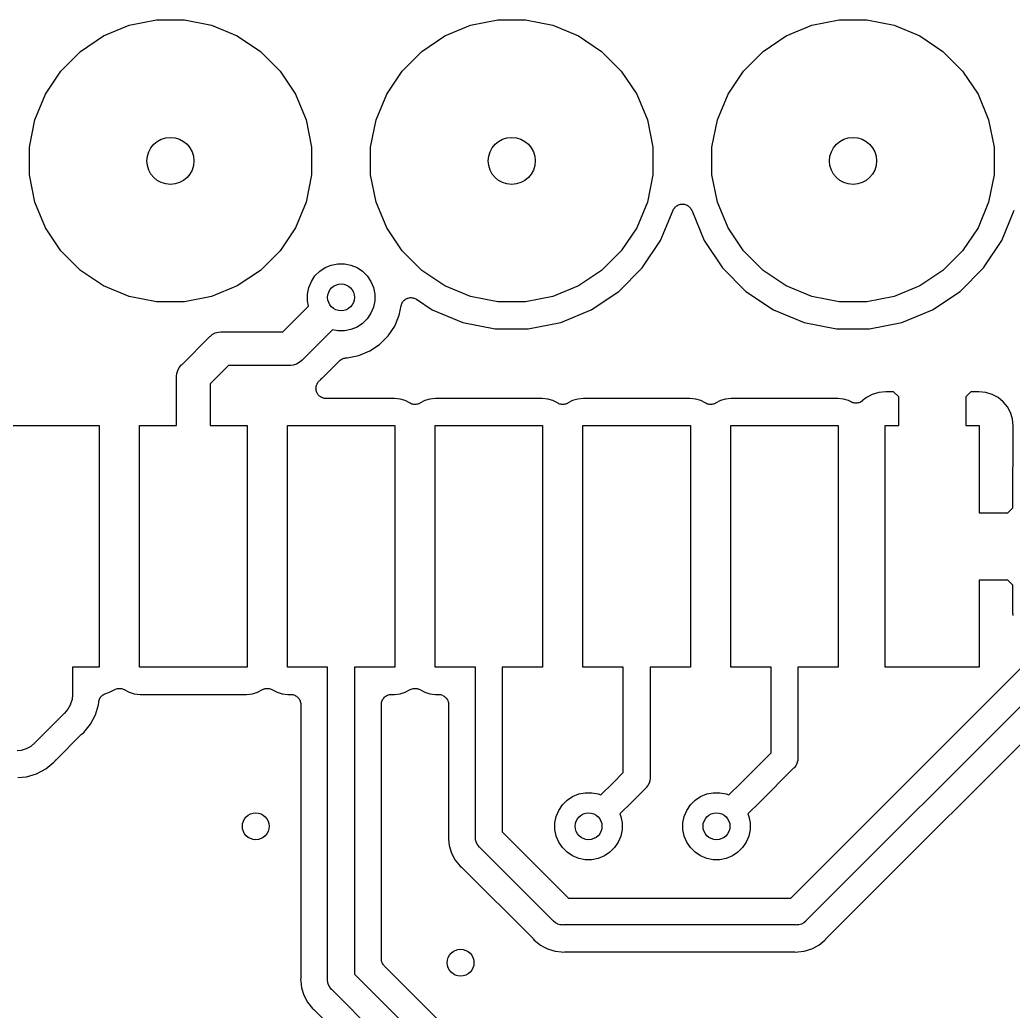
# Model space of a CAD drawing. Extents: x -0.06 to 1.14, y -0.04 to 0.64.
# Drawn here: x 0.3559 to 0.6469, y 0.3508 to 0.6413 of the extents above; entities that cross this region are included whole.
import ezdxf

# ---------------------------------------------------------------- set-up
doc = ezdxf.new("R2010")
doc.units = 0
doc.header["$MEASUREMENT"] = 0
doc.layers.add('BLACK', color=7, linetype='CONTINUOUS')

msp = doc.modelspace()

# ---------------------------------------------------------------- linework, layer by layer
at = {"layer": 'BLACK', "linetype": 'CONTINUOUS'}
for p, q in [((0.38794, 0.63975), (0.39593, 0.64134)), ((0.39593, 0.64134), (0.40407, 0.64134)), ((0.40407, 0.64134), (0.41206, 0.63975)), ((0.48794, 0.63975), (0.49593, 0.64134)), ((0.49593, 0.64134), (0.50407, 0.64134)), ((0.50407, 0.64134), (0.51206, 0.63975)), ((0.58794, 0.63975), (0.59593, 0.64134)), ((0.59593, 0.64134), (0.60407, 0.64134)), ((0.60407, 0.64134), (0.61206, 0.63975)), ((0.38042, 0.63663), (0.38794, 0.63975)), ((0.41206, 0.63975), (0.41958, 0.63663)), ((0.48042, 0.63663), (0.48794, 0.63975)), ((0.51206, 0.63975), (0.51958, 0.63663)), ((0.58042, 0.63663), (0.58794, 0.63975)), ((0.61206, 0.63975), (0.61958, 0.63663)), ((0.37365, 0.63211), (0.38042, 0.63663)), ((0.41958, 0.63663), (0.42635, 0.63211)), ((0.47365, 0.63211), (0.48042, 0.63663)), ((0.51958, 0.63663), (0.52635, 0.63211)), ((0.57365, 0.63211), (0.58042, 0.63663)), ((0.61958, 0.63663), (0.62635, 0.63211)), ((0.36789, 0.62635), (0.37365, 0.63211)), ((0.42635, 0.63211), (0.43211, 0.62635)), ((0.46789, 0.62635), (0.47365, 0.63211)), ((0.52635, 0.63211), (0.53211, 0.62635)), ((0.56789, 0.62635), (0.57365, 0.63211)), ((0.62635, 0.63211), (0.63211, 0.62635)), ((0.36337, 0.61958), (0.36789, 0.62635)), ((0.43211, 0.62635), (0.43663, 0.61958)), ((0.46337, 0.61958), (0.46789, 0.62635)), ((0.53211, 0.62635), (0.53663, 0.61958)), ((0.56337, 0.61958), (0.56789, 0.62635)), ((0.63211, 0.62635), (0.63663, 0.61958)), ((0.36025, 0.61206), (0.36337, 0.61958)), ((0.43663, 0.61958), (0.43975, 0.61206)), ((0.46025, 0.61206), (0.46337, 0.61958)), ((0.53663, 0.61958), (0.53975, 0.61206)), ((0.56025, 0.61206), (0.56337, 0.61958)), ((0.63663, 0.61958), (0.63975, 0.61206)), ((0.35866, 0.60407), (0.36025, 0.61206)), ((0.43975, 0.61206), (0.44134, 0.60407)), ((0.45866, 0.60407), (0.46025, 0.61206)), ((0.53975, 0.61206), (0.54134, 0.60407)), ((0.55866, 0.60407), (0.56025, 0.61206)), ((0.63975, 0.61206), (0.64134, 0.60407)), ((0.35866, 0.59593), (0.35866, 0.60407)), ((0.44134, 0.60407), (0.44134, 0.59593)), ((0.45866, 0.59593), (0.45866, 0.60407)), ((0.54134, 0.60407), (0.54134, 0.59593)), ((0.55866, 0.59593), (0.55866, 0.60407)), ((0.64134, 0.60407), (0.64134, 0.59593)), ((0.36025, 0.58794), (0.35866, 0.59593)), ((0.44134, 0.59593), (0.43975, 0.58794)), ((0.46025, 0.58794), (0.45866, 0.59593)), ((0.54134, 0.59593), (0.53975, 0.58794)), ((0.56025, 0.58794), (0.55866, 0.59593)), ((0.64134, 0.59593), (0.63975, 0.58794)), ((0.36337, 0.58042), (0.36025, 0.58794)), ((0.43975, 0.58794), (0.43663, 0.58042)), ((0.46337, 0.58042), (0.46025, 0.58794)), ((0.53975, 0.58794), (0.53663, 0.58042)), ((0.56337, 0.58042), (0.56025, 0.58794)), ((0.63975, 0.58794), (0.63663, 0.58042)), ((0.54361, 0.57669), (0.54727, 0.58553)), ((0.54727, 0.58553), (0.54728, 0.58555)), ((0.54728, 0.58555), (0.54728, 0.58556)), ((0.54728, 0.58556), (0.54728, 0.58556)), ((0.54728, 0.58556), (0.54729, 0.58556)), ((0.54729, 0.58556), (0.54743, 0.58582)), ((0.54743, 0.58582), (0.54756, 0.58606)), ((0.54756, 0.58606), (0.54757, 0.58607)), ((0.54756, 0.58606), (0.54756, 0.58606)), ((0.54757, 0.58607), (0.54775, 0.58629)), ((0.54775, 0.58629), (0.54793, 0.5865)), ((0.54793, 0.5865), (0.54793, 0.58651)), ((0.54793, 0.58651), (0.54794, 0.58651)), ((0.54794, 0.58651), (0.54816, 0.58669)), ((0.54816, 0.58669), (0.54838, 0.58686)), ((0.54838, 0.58686), (0.54838, 0.58687)), ((0.54838, 0.58687), (0.54839, 0.58687)), ((0.54839, 0.58687), (0.54865, 0.587)), ((0.54865, 0.587), (0.54889, 0.58713)), ((0.54889, 0.58713), (0.5489, 0.58714)), ((0.54889, 0.58713), (0.54889, 0.58713)), ((0.5489, 0.58714), (0.54917, 0.58722)), ((0.54917, 0.58722), (0.54944, 0.5873)), ((0.54944, 0.5873), (0.54945, 0.5873)), ((0.54945, 0.5873), (0.54973, 0.58732)), ((0.54945, 0.5873), (0.54945, 0.5873)), ((0.54973, 0.58732), (0.55002, 0.58735)), ((0.55002, 0.58735), (0.55002, 0.58735)), ((0.55002, 0.58735), (0.55003, 0.58735)), ((0.55003, 0.58735), (0.55032, 0.58732)), ((0.55032, 0.58732), (0.55059, 0.58729)), ((0.55059, 0.58729), (0.55059, 0.58729)), ((0.55059, 0.58729), (0.5506, 0.58729)), ((0.5506, 0.58729), (0.55088, 0.5872)), ((0.55088, 0.5872), (0.55114, 0.58712)), ((0.55114, 0.58712), (0.55114, 0.58712)), ((0.55114, 0.58712), (0.55115, 0.58712)), ((0.55115, 0.58712), (0.5514, 0.58698)), ((0.5514, 0.58698), (0.55165, 0.58685)), ((0.55165, 0.58685), (0.55165, 0.58684)), ((0.55165, 0.58684), (0.55166, 0.58684)), ((0.55166, 0.58684), (0.55188, 0.58666)), ((0.55188, 0.58666), (0.55209, 0.58648)), ((0.55209, 0.58648), (0.5521, 0.58648)), ((0.5521, 0.58648), (0.5521, 0.58647)), ((0.5521, 0.58647), (0.55227, 0.58626)), ((0.55227, 0.58626), (0.55246, 0.58603)), ((0.55246, 0.58603), (0.55246, 0.58603)), ((0.55246, 0.58603), (0.55246, 0.58603)), ((0.55246, 0.58603), (0.55259, 0.58578)), ((0.55259, 0.58578), (0.55273, 0.58553)), ((0.55273, 0.58553), (0.55639, 0.57669)), ((0.64361, 0.57669), (0.64727, 0.58553)), ((0.36789, 0.57365), (0.36337, 0.58042)), ((0.43663, 0.58042), (0.43211, 0.57365)), ((0.46789, 0.57365), (0.46337, 0.58042)), ((0.53663, 0.58042), (0.53211, 0.57365)), ((0.56789, 0.57365), (0.56337, 0.58042)), ((0.63663, 0.58042), (0.63211, 0.57365)), ((0.53823, 0.56863), (0.54361, 0.57669)), ((0.55639, 0.57669), (0.56177, 0.56863)), ((0.63823, 0.56863), (0.64361, 0.57669)), ((0.37365, 0.56789), (0.36789, 0.57365)), ((0.43211, 0.57365), (0.42635, 0.56789)), ((0.47365, 0.56789), (0.46789, 0.57365)), ((0.53211, 0.57365), (0.52635, 0.56789)), ((0.57365, 0.56789), (0.56789, 0.57365)), ((0.63211, 0.57365), (0.62635, 0.56789)), ((0.38042, 0.56337), (0.37365, 0.56789)), ((0.42635, 0.56789), (0.41958, 0.56337)), ((0.44235, 0.56627), (0.44373, 0.56764)), ((0.44373, 0.56764), (0.44534, 0.56872)), ((0.44534, 0.56872), (0.44713, 0.56946)), ((0.44713, 0.56946), (0.44903, 0.56984)), ((0.44903, 0.56984), (0.45097, 0.56984)), ((0.45097, 0.56984), (0.45287, 0.56946)), ((0.45287, 0.56946), (0.45466, 0.56872)), ((0.45466, 0.56872), (0.45627, 0.56764)), ((0.45627, 0.56764), (0.45765, 0.56627)), ((0.48042, 0.56337), (0.47365, 0.56789)), ((0.52635, 0.56789), (0.51958, 0.56337)), ((0.53137, 0.56177), (0.53823, 0.56863)), ((0.56177, 0.56863), (0.56863, 0.56177)), ((0.58042, 0.56337), (0.57365, 0.56789)), ((0.62635, 0.56789), (0.61958, 0.56337)), ((0.63137, 0.56177), (0.63823, 0.56863)), ((0.44054, 0.56287), (0.44128, 0.56466)), ((0.44128, 0.56466), (0.44235, 0.56627)), ((0.45765, 0.56627), (0.45872, 0.56466)), ((0.45872, 0.56466), (0.45946, 0.56287)), ((0.38794, 0.56025), (0.38042, 0.56337)), ((0.41958, 0.56337), (0.41206, 0.56025)), ((0.44016, 0.56097), (0.44054, 0.56287)), ((0.45946, 0.56287), (0.45984, 0.56097)), ((0.48794, 0.56025), (0.48042, 0.56337)), ((0.51958, 0.56337), (0.51206, 0.56025)), ((0.52331, 0.55639), (0.53137, 0.56177)), ((0.56863, 0.56177), (0.57669, 0.55639)), ((0.58794, 0.56025), (0.58042, 0.56337)), ((0.61958, 0.56337), (0.61206, 0.56025)), ((0.62331, 0.55639), (0.63137, 0.56177)), ((0.39593, 0.55866), (0.38794, 0.56025)), ((0.41206, 0.56025), (0.40407, 0.55866)), ((0.44016, 0.55903), (0.44016, 0.56097)), ((0.44048, 0.55744), (0.44016, 0.55903)), ((0.45984, 0.55903), (0.45946, 0.55713)), ((0.45984, 0.56097), (0.45984, 0.55903)), ((0.46804, 0.55866), (0.46822, 0.55888)), ((0.46822, 0.55888), (0.4684, 0.55909)), ((0.4684, 0.55909), (0.46841, 0.55909)), ((0.46841, 0.5591), (0.46863, 0.55927)), ((0.46841, 0.55909), (0.46841, 0.5591)), ((0.46863, 0.55927), (0.46885, 0.55945)), ((0.46885, 0.55945), (0.46886, 0.55946)), ((0.46886, 0.55946), (0.4691, 0.55959)), ((0.46886, 0.55946), (0.46886, 0.55946)), ((0.4691, 0.55959), (0.46936, 0.55972)), ((0.46936, 0.55972), (0.46937, 0.55973)), ((0.46936, 0.55972), (0.46936, 0.55972)), ((0.46937, 0.55973), (0.46964, 0.55981)), ((0.46964, 0.55981), (0.46991, 0.55989)), ((0.46991, 0.55989), (0.46992, 0.55989)), ((0.46992, 0.55989), (0.47021, 0.55992)), ((0.46992, 0.55989), (0.46992, 0.55989)), ((0.47021, 0.55992), (0.47048, 0.55994)), ((0.47048, 0.55994), (0.47049, 0.55994)), ((0.47049, 0.55994), (0.4705, 0.55994)), ((0.4705, 0.55994), (0.47078, 0.55991)), ((0.47078, 0.55991), (0.47106, 0.55988)), ((0.47106, 0.55988), (0.47106, 0.55988)), ((0.47106, 0.55988), (0.47107, 0.55988)), ((0.47107, 0.55988), (0.47134, 0.5598)), ((0.47134, 0.5598), (0.47161, 0.55972)), ((0.47161, 0.55972), (0.47162, 0.55971)), ((0.47162, 0.55971), (0.47162, 0.55971)), ((0.47162, 0.55971), (0.47187, 0.55958)), ((0.47187, 0.55958), (0.47212, 0.55944)), ((0.47212, 0.55944), (0.47669, 0.55639)), ((0.49593, 0.55866), (0.48794, 0.56025)), ((0.51206, 0.56025), (0.50407, 0.55866)), ((0.59593, 0.55866), (0.58794, 0.56025)), ((0.61206, 0.56025), (0.60407, 0.55866)), ((0.40407, 0.55866), (0.39593, 0.55866)), ((0.43296, 0.54992), (0.44048, 0.55744)), ((0.45946, 0.55713), (0.45872, 0.55534)), ((0.46704, 0.55483), (0.46758, 0.55756)), ((0.46758, 0.55759), (0.46759, 0.55761)), ((0.46758, 0.55756), (0.46758, 0.55759)), ((0.46758, 0.55759), (0.46758, 0.55759)), ((0.46758, 0.55759), (0.46758, 0.55759)), ((0.46759, 0.55761), (0.46767, 0.55787)), ((0.46767, 0.55787), (0.46776, 0.55814)), ((0.46776, 0.55815), (0.4679, 0.5584)), ((0.46776, 0.55814), (0.46776, 0.55815)), ((0.46776, 0.55815), (0.46776, 0.55815)), ((0.4679, 0.5584), (0.46803, 0.55865)), ((0.46803, 0.55865), (0.46804, 0.55865)), ((0.46804, 0.55865), (0.46804, 0.55866)), ((0.47669, 0.55639), (0.48564, 0.55268)), ((0.50407, 0.55866), (0.49593, 0.55866)), ((0.51436, 0.55268), (0.52331, 0.55639)), ((0.57669, 0.55639), (0.58564, 0.55268)), ((0.60407, 0.55866), (0.59593, 0.55866)), ((0.61435, 0.55268), (0.62331, 0.55639)), ((0.45765, 0.55373), (0.45627, 0.55236)), ((0.45872, 0.55534), (0.45765, 0.55373)), ((0.4657, 0.55161), (0.46704, 0.55483)), ((0.44744, 0.55048), (0.43865, 0.54169)), ((0.44903, 0.55016), (0.44744, 0.55048)), ((0.45097, 0.55016), (0.44903, 0.55016)), ((0.45287, 0.55054), (0.45097, 0.55016)), ((0.45466, 0.55128), (0.45287, 0.55054)), ((0.45627, 0.55236), (0.45466, 0.55128)), ((0.46376, 0.54871), (0.4657, 0.55161)), ((0.48564, 0.55268), (0.49515, 0.55079)), ((0.49515, 0.55079), (0.50485, 0.55079)), ((0.50485, 0.55079), (0.51436, 0.55268)), ((0.58564, 0.55268), (0.59515, 0.55079)), ((0.59515, 0.55079), (0.60485, 0.55079)), ((0.60485, 0.55079), (0.61435, 0.55268)), ((0.40338, 0.54034), (0.41135, 0.54831)), ((0.41135, 0.54831), (0.4115, 0.5485)), ((0.4115, 0.5485), (0.41172, 0.54868)), ((0.41172, 0.54868), (0.41225, 0.54911)), ((0.41225, 0.54911), (0.41311, 0.54957)), ((0.41311, 0.54957), (0.41403, 0.54985)), ((0.41403, 0.54985), (0.41476, 0.54992)), ((0.41476, 0.54992), (0.415, 0.54995)), ((0.41476, 0.54992), (0.41476, 0.54992)), ((0.415, 0.54995), (0.41524, 0.54992)), ((0.41524, 0.54992), (0.43296, 0.54992)), ((0.46129, 0.54624), (0.46376, 0.54871)), ((0.45517, 0.54296), (0.45839, 0.5443)), ((0.45839, 0.5443), (0.46129, 0.54624)), ((0.4385, 0.5415), (0.43775, 0.54089)), ((0.43865, 0.54169), (0.4385, 0.5415)), ((0.4446, 0.5365), (0.44951, 0.54142)), ((0.44951, 0.54142), (0.44952, 0.54143)), ((0.44952, 0.54143), (0.44954, 0.54145)), ((0.44952, 0.54143), (0.44952, 0.54143)), ((0.44952, 0.54143), (0.44952, 0.54143)), ((0.44954, 0.54145), (0.44976, 0.54162)), ((0.44976, 0.54162), (0.44997, 0.54179)), ((0.44997, 0.54179), (0.44998, 0.5418)), ((0.44998, 0.5418), (0.44999, 0.54181)), ((0.44999, 0.54181), (0.45023, 0.54193)), ((0.45023, 0.54193), (0.45048, 0.54206)), ((0.45048, 0.54206), (0.45049, 0.54207)), ((0.45049, 0.54207), (0.4505, 0.54207)), ((0.4505, 0.54207), (0.45077, 0.54215)), ((0.45077, 0.54215), (0.45103, 0.54223)), ((0.45103, 0.54223), (0.45104, 0.54223)), ((0.45104, 0.54223), (0.45106, 0.54223)), ((0.45106, 0.54223), (0.45133, 0.54226)), ((0.45133, 0.54226), (0.4516, 0.54228)), ((0.4516, 0.54228), (0.45175, 0.54228)), ((0.45175, 0.54228), (0.45517, 0.54296)), ((0.40184, 0.53766), (0.40212, 0.53858)), ((0.40212, 0.53858), (0.40258, 0.53944)), ((0.40258, 0.53944), (0.4032, 0.54019)), ((0.4032, 0.54019), (0.40338, 0.54034)), ((0.41704, 0.54008), (0.41161, 0.53465)), ((0.43476, 0.54008), (0.41704, 0.54008)), ((0.435, 0.54005), (0.43476, 0.54008)), ((0.43524, 0.54008), (0.435, 0.54005)), ((0.43596, 0.54015), (0.43524, 0.54008)), ((0.43524, 0.54008), (0.43524, 0.54008)), ((0.43689, 0.54043), (0.43596, 0.54015)), ((0.43775, 0.54089), (0.43689, 0.54043)), ((0.40175, 0.53669), (0.40177, 0.53693)), ((0.40177, 0.53645), (0.40175, 0.53669)), ((0.40177, 0.53693), (0.40184, 0.53766)), ((0.40177, 0.53693), (0.40177, 0.53693)), ((0.40177, 0.52244), (0.40177, 0.53645)), ((0.44362, 0.5355), (0.44372, 0.5356)), ((0.44372, 0.5356), (0.44409, 0.53591)), ((0.44409, 0.53591), (0.4444, 0.53629)), ((0.4444, 0.53629), (0.44443, 0.53632)), ((0.44443, 0.53632), (0.44452, 0.5364)), ((0.44452, 0.5364), (0.4446, 0.5365)), ((0.41161, 0.53465), (0.41161, 0.52244)), ((0.44264, 0.53334), (0.44265, 0.53348)), ((0.44265, 0.53319), (0.44264, 0.53334)), ((0.44265, 0.53362), (0.44268, 0.53377)), ((0.44265, 0.53348), (0.44265, 0.53362)), ((0.44265, 0.53304), (0.44265, 0.53319)), ((0.44268, 0.53291), (0.44265, 0.53304)), ((0.44268, 0.53377), (0.4427, 0.53391)), ((0.44269, 0.53277), (0.44268, 0.53291)), ((0.44273, 0.53262), (0.44269, 0.53277)), ((0.4427, 0.53391), (0.44274, 0.53405)), ((0.44276, 0.53248), (0.44273, 0.53262)), ((0.44274, 0.53405), (0.44277, 0.53419)), ((0.44277, 0.53419), (0.44283, 0.53432)), ((0.44283, 0.53432), (0.44287, 0.53446)), ((0.44287, 0.53446), (0.44294, 0.53459)), ((0.44294, 0.53459), (0.44299, 0.53472)), ((0.44299, 0.53472), (0.44307, 0.53484)), ((0.44307, 0.53484), (0.44314, 0.53497)), ((0.44314, 0.53497), (0.44323, 0.53508)), ((0.44323, 0.53508), (0.44331, 0.53519)), ((0.44331, 0.53519), (0.44342, 0.5353)), ((0.44342, 0.5353), (0.44351, 0.53541)), ((0.44351, 0.53541), (0.44362, 0.5355)), ((0.44281, 0.53235), (0.44276, 0.53248)), ((0.44285, 0.53221), (0.44281, 0.53235)), ((0.44292, 0.53208), (0.44285, 0.53221)), ((0.44298, 0.53194), (0.44292, 0.53208)), ((0.44306, 0.53183), (0.44298, 0.53194)), ((0.44312, 0.5317), (0.44306, 0.53183)), ((0.44321, 0.53159), (0.44312, 0.5317)), ((0.4433, 0.53146), (0.44321, 0.53159)), ((0.44339, 0.53136), (0.4433, 0.53146)), ((0.44348, 0.53125), (0.44339, 0.53136)), ((0.4436, 0.53116), (0.44348, 0.53125)), ((0.4437, 0.53105), (0.4436, 0.53116)), ((0.44382, 0.53097), (0.4437, 0.53105)), ((0.44392, 0.53088), (0.44382, 0.53097)), ((0.44405, 0.53081), (0.44392, 0.53088)), ((0.44418, 0.53073), (0.44405, 0.53081)), ((0.44431, 0.53067), (0.44418, 0.53073)), ((0.44443, 0.53061), (0.44431, 0.53067)), ((0.44457, 0.53056), (0.44443, 0.53061)), ((0.44471, 0.5305), (0.44457, 0.53056)), ((0.44484, 0.53047), (0.44471, 0.5305)), ((0.44498, 0.53043), (0.44484, 0.53047)), ((0.44513, 0.53041), (0.44498, 0.53043)), ((0.44527, 0.53038), (0.44513, 0.53041)), ((0.44541, 0.53038), (0.44527, 0.53038)), ((0.44555, 0.53037), (0.44541, 0.53038)), ((0.44559, 0.53037), (0.44555, 0.53037)), ((0.4656, 0.53037), (0.44559, 0.53037)), ((0.46729, 0.5302), (0.4656, 0.53037)), ((0.46878, 0.52975), (0.46729, 0.5302)), ((0.47026, 0.52896), (0.46878, 0.52975)), ((0.47453, 0.52975), (0.47304, 0.52896)), ((0.47602, 0.5302), (0.47453, 0.52975)), ((0.4777, 0.53037), (0.47602, 0.5302)), ((0.50891, 0.53037), (0.4777, 0.53037)), ((0.5106, 0.5302), (0.50891, 0.53037)), ((0.51208, 0.52975), (0.5106, 0.5302)), ((0.51357, 0.52896), (0.51208, 0.52975)), ((0.51784, 0.52975), (0.51635, 0.52896)), ((0.51932, 0.5302), (0.51784, 0.52975)), ((0.52101, 0.53037), (0.51932, 0.5302)), ((0.55222, 0.53037), (0.52101, 0.53037)), ((0.55391, 0.5302), (0.55222, 0.53037)), ((0.55539, 0.52975), (0.55391, 0.5302)), ((0.55688, 0.52896), (0.55539, 0.52975)), ((0.56115, 0.52975), (0.55966, 0.52896)), ((0.56263, 0.5302), (0.56115, 0.52975)), ((0.56432, 0.53037), (0.56263, 0.5302)), ((0.59552, 0.53037), (0.56432, 0.53037)), ((0.59721, 0.5302), (0.59552, 0.53037)), ((0.5987, 0.52975), (0.59721, 0.5302)), ((0.59947, 0.52934), (0.5987, 0.52975)), ((0.60395, 0.53066), (0.60273, 0.52966)), ((0.60566, 0.53158), (0.60395, 0.53066)), ((0.60752, 0.53214), (0.60566, 0.53158)), ((0.60957, 0.53234), (0.60752, 0.53214)), ((0.6119, 0.5323), (0.60957, 0.53234)), ((0.61339, 0.53081), (0.6119, 0.5323)), ((0.61339, 0.52244), (0.61339, 0.53081)), ((0.63456, 0.5323), (0.63307, 0.53081)), ((0.63307, 0.53081), (0.63307, 0.52244)), ((0.63689, 0.53234), (0.63456, 0.5323)), ((0.63894, 0.53214), (0.63689, 0.53234)), ((0.64079, 0.53158), (0.63894, 0.53214)), ((0.6425, 0.53066), (0.64079, 0.53158)), ((0.644, 0.52943), (0.6425, 0.53066)), ((0.47052, 0.52885), (0.47026, 0.52896)), ((0.47077, 0.52874), (0.47052, 0.52885)), ((0.47078, 0.52874), (0.47077, 0.52874)), ((0.47079, 0.52874), (0.47078, 0.52874)), ((0.47106, 0.52868), (0.47079, 0.52874)), ((0.47133, 0.52863), (0.47106, 0.52868)), ((0.47135, 0.52863), (0.47133, 0.52863)), ((0.47136, 0.52862), (0.47135, 0.52863)), ((0.47163, 0.52862), (0.47136, 0.52862)), ((0.47191, 0.52862), (0.47163, 0.52862)), ((0.47192, 0.52862), (0.47191, 0.52862)), ((0.47193, 0.52862), (0.47192, 0.52862)), ((0.47221, 0.52867), (0.47193, 0.52862)), ((0.47247, 0.52872), (0.47221, 0.52867)), ((0.47249, 0.52873), (0.47247, 0.52872)), ((0.4725, 0.52873), (0.47249, 0.52873)), ((0.47276, 0.52884), (0.4725, 0.52873)), ((0.47301, 0.52894), (0.47276, 0.52884)), ((0.47303, 0.52895), (0.47301, 0.52894)), ((0.47304, 0.52896), (0.47303, 0.52895)), ((0.47303, 0.52895), (0.47303, 0.52895)), ((0.47303, 0.52895), (0.47303, 0.52895)), ((0.51382, 0.52885), (0.51357, 0.52896)), ((0.51407, 0.52874), (0.51382, 0.52885)), ((0.51409, 0.52874), (0.51407, 0.52874)), ((0.5141, 0.52874), (0.51409, 0.52874)), ((0.51437, 0.52868), (0.5141, 0.52874)), ((0.51464, 0.52863), (0.51437, 0.52868)), ((0.51465, 0.52863), (0.51464, 0.52863)), ((0.51467, 0.52862), (0.51465, 0.52863)), ((0.51494, 0.52862), (0.51467, 0.52862)), ((0.51521, 0.52862), (0.51494, 0.52862)), ((0.51523, 0.52862), (0.51521, 0.52862)), ((0.51524, 0.52862), (0.51523, 0.52862)), ((0.51551, 0.52867), (0.51524, 0.52862)), ((0.51578, 0.52872), (0.51551, 0.52867)), ((0.51579, 0.52873), (0.51578, 0.52872)), ((0.51581, 0.52873), (0.51579, 0.52873)), ((0.51606, 0.52884), (0.51581, 0.52873)), ((0.51632, 0.52894), (0.51606, 0.52884)), ((0.51634, 0.52895), (0.51632, 0.52894)), ((0.51635, 0.52896), (0.51634, 0.52895)), ((0.51634, 0.52895), (0.51634, 0.52895)), ((0.51634, 0.52895), (0.51634, 0.52895)), ((0.55713, 0.52885), (0.55688, 0.52896)), ((0.55738, 0.52874), (0.55713, 0.52885)), ((0.55739, 0.52874), (0.55738, 0.52874)), ((0.55741, 0.52874), (0.55739, 0.52874)), ((0.55768, 0.52868), (0.55741, 0.52874)), ((0.55795, 0.52863), (0.55768, 0.52868)), ((0.55796, 0.52863), (0.55795, 0.52863)), ((0.55797, 0.52862), (0.55796, 0.52863)), ((0.55825, 0.52862), (0.55797, 0.52862)), ((0.55852, 0.52862), (0.55825, 0.52862)), ((0.55854, 0.52862), (0.55852, 0.52862)), ((0.55855, 0.52862), (0.55854, 0.52862)), ((0.55882, 0.52867), (0.55855, 0.52862)), ((0.55909, 0.52872), (0.55882, 0.52867)), ((0.5591, 0.52873), (0.55909, 0.52872)), ((0.55912, 0.52873), (0.5591, 0.52873)), ((0.55937, 0.52884), (0.55912, 0.52873)), ((0.55962, 0.52894), (0.55937, 0.52884)), ((0.55965, 0.52895), (0.55962, 0.52894)), ((0.55966, 0.52896), (0.55965, 0.52895)), ((0.55965, 0.52895), (0.55965, 0.52895)), ((0.55965, 0.52895), (0.55965, 0.52895)), ((0.59972, 0.52923), (0.59947, 0.52934)), ((0.59997, 0.52913), (0.59972, 0.52923)), ((0.59999, 0.52912), (0.59997, 0.52913)), ((0.6, 0.52912), (0.59999, 0.52912)), ((0.60027, 0.52906), (0.6, 0.52912)), ((0.60054, 0.52901), (0.60027, 0.52906)), ((0.60055, 0.52901), (0.60054, 0.52901)), ((0.60056, 0.52901), (0.60055, 0.52901)), ((0.60084, 0.529), (0.60056, 0.52901)), ((0.60111, 0.529), (0.60084, 0.529)), ((0.60113, 0.529), (0.60111, 0.529)), ((0.60114, 0.529), (0.60113, 0.529)), ((0.60141, 0.52906), (0.60114, 0.529)), ((0.60168, 0.52911), (0.60141, 0.52906)), ((0.60169, 0.52911), (0.60168, 0.52911)), ((0.60171, 0.52912), (0.60169, 0.52911)), ((0.60196, 0.52922), (0.60171, 0.52912)), ((0.60222, 0.52932), (0.60196, 0.52922)), ((0.60223, 0.52933), (0.60222, 0.52932)), ((0.60224, 0.52933), (0.60223, 0.52933)), ((0.60247, 0.52949), (0.60224, 0.52933)), ((0.6027, 0.52963), (0.60247, 0.52949)), ((0.60272, 0.52965), (0.6027, 0.52963)), ((0.60273, 0.52966), (0.60272, 0.52965)), ((0.60272, 0.52965), (0.60272, 0.52965)), ((0.60272, 0.52965), (0.60272, 0.52965)), ((0.64523, 0.52794), (0.644, 0.52943)), ((0.64614, 0.52623), (0.64523, 0.52794)), ((0.64671, 0.52437), (0.64614, 0.52623)), ((0.64691, 0.5223), (0.64671, 0.52437)), ((0.34764, 0.52244), (0.37913, 0.52244)), ((0.37913, 0.52244), (0.37913, 0.45158)), ((0.39094, 0.45158), (0.39094, 0.52244)), ((0.39094, 0.52244), (0.40177, 0.52244)), ((0.41161, 0.52244), (0.42244, 0.52244)), ((0.42244, 0.52244), (0.42244, 0.45158)), ((0.43425, 0.45158), (0.43425, 0.52244)), ((0.43425, 0.52244), (0.46575, 0.52244)), ((0.46575, 0.52244), (0.46575, 0.45158)), ((0.47756, 0.45158), (0.47756, 0.52244)), ((0.47756, 0.52244), (0.50906, 0.52244)), ((0.50906, 0.52244), (0.50906, 0.45158)), ((0.52087, 0.45158), (0.52087, 0.52244)), ((0.52087, 0.52244), (0.55236, 0.52244)), ((0.55236, 0.52244), (0.55236, 0.45158)), ((0.56417, 0.45158), (0.56417, 0.52244)), ((0.56417, 0.52244), (0.59567, 0.52244)), ((0.59567, 0.52244), (0.59567, 0.45158)), ((0.60945, 0.45158), (0.60945, 0.52244)), ((0.60945, 0.52244), (0.61339, 0.52244)), ((0.63307, 0.52244), (0.63701, 0.52244)), ((0.63701, 0.52244), (0.63701, 0.49685)), ((0.64685, 0.49832), (0.64691, 0.5223)), ((0.64538, 0.49685), (0.64685, 0.49832)), ((0.63701, 0.49685), (0.64538, 0.49685)), ((0.64538, 0.47717), (0.63701, 0.47717)), ((0.63701, 0.47717), (0.63701, 0.45158)), ((0.64685, 0.47569), (0.64538, 0.47717)), ((0.64687, 0.46731), (0.64685, 0.47569)), ((0.6469, 0.46704), (0.64687, 0.46731)), ((0.64693, 0.46676), (0.6469, 0.46704)), ((0.58176, 0.38394), (0.66046, 0.46265)), ((0.66502, 0.45606), (0.58631, 0.37735)), ((0.37913, 0.45158), (0.37126, 0.45158)), ((0.37126, 0.45158), (0.37126, 0.44409)), ((0.42244, 0.45158), (0.39094, 0.45158)), ((0.44606, 0.45158), (0.43425, 0.45158)), ((0.44606, 0.36019), (0.44606, 0.45158)), ((0.46575, 0.45158), (0.45394, 0.45158)), ((0.45394, 0.45158), (0.45394, 0.36163)), ((0.48937, 0.45158), (0.47756, 0.45158)), ((0.48937, 0.40189), (0.48937, 0.45158)), ((0.50906, 0.45158), (0.49724, 0.45158)), ((0.49724, 0.45158), (0.49724, 0.40332)), ((0.53268, 0.45158), (0.52087, 0.45158)), ((0.53268, 0.42074), (0.53268, 0.45158)), ((0.55236, 0.45158), (0.54055, 0.45158)), ((0.54055, 0.45158), (0.54055, 0.41931)), ((0.57598, 0.45158), (0.56417, 0.45158)), ((0.57598, 0.42655), (0.57598, 0.45158)), ((0.59567, 0.45158), (0.58386, 0.45158)), ((0.58386, 0.45158), (0.58386, 0.42511)), ((0.63701, 0.45158), (0.60945, 0.45158)), ((0.38422, 0.44529), (0.38449, 0.44534)), ((0.38449, 0.44534), (0.38476, 0.44539)), ((0.38476, 0.44539), (0.38477, 0.44539)), ((0.38477, 0.44539), (0.38479, 0.4454)), ((0.38479, 0.4454), (0.38506, 0.44539)), ((0.38506, 0.44539), (0.38533, 0.44539)), ((0.38533, 0.44539), (0.38535, 0.44539)), ((0.38535, 0.44539), (0.38536, 0.44539)), ((0.38536, 0.44539), (0.38563, 0.44533)), ((0.38563, 0.44533), (0.3859, 0.44528)), ((0.42753, 0.44529), (0.42779, 0.44534)), ((0.42779, 0.44534), (0.42806, 0.44539)), ((0.42806, 0.44539), (0.42808, 0.44539)), ((0.42808, 0.44539), (0.42809, 0.4454)), ((0.42809, 0.4454), (0.42837, 0.44539)), ((0.42837, 0.44539), (0.42864, 0.44539)), ((0.42864, 0.44539), (0.42866, 0.44539)), ((0.42866, 0.44539), (0.42867, 0.44539)), ((0.42867, 0.44539), (0.42894, 0.44533)), ((0.42894, 0.44533), (0.42921, 0.44528)), ((0.47083, 0.44529), (0.4711, 0.44534)), ((0.4711, 0.44534), (0.47137, 0.44539)), ((0.47137, 0.44539), (0.47139, 0.44539)), ((0.47139, 0.44539), (0.4714, 0.4454)), ((0.4714, 0.4454), (0.47167, 0.44539)), ((0.47167, 0.44539), (0.47195, 0.44539)), ((0.47195, 0.44539), (0.47196, 0.44539)), ((0.47196, 0.44539), (0.47198, 0.44539)), ((0.47198, 0.44539), (0.47224, 0.44533)), ((0.47224, 0.44533), (0.47251, 0.44528)), ((0.37117, 0.44245), (0.37115, 0.44216)), ((0.37126, 0.44331), (0.37117, 0.44245)), ((0.37126, 0.44409), (0.3713, 0.4437)), ((0.3713, 0.4437), (0.37126, 0.44332)), ((0.37126, 0.44332), (0.37126, 0.44331)), ((0.37922, 0.44225), (0.37932, 0.44251)), ((0.37932, 0.44251), (0.37933, 0.44252)), ((0.37933, 0.44253), (0.37949, 0.44276)), ((0.37933, 0.44252), (0.37933, 0.44253)), ((0.37949, 0.44276), (0.37964, 0.44299)), ((0.37964, 0.44299), (0.37965, 0.443)), ((0.37965, 0.443), (0.37966, 0.44301)), ((0.37966, 0.44301), (0.37986, 0.4432)), ((0.37986, 0.4432), (0.38005, 0.44339)), ((0.38005, 0.44339), (0.38006, 0.4434)), ((0.38006, 0.4434), (0.38007, 0.44341)), ((0.38007, 0.44341), (0.3803, 0.44356)), ((0.3803, 0.44356), (0.38053, 0.44371)), ((0.38053, 0.44371), (0.38054, 0.44372)), ((0.38054, 0.44372), (0.38055, 0.44372)), ((0.38055, 0.44372), (0.38081, 0.44383)), ((0.38081, 0.44383), (0.38106, 0.44393)), ((0.38106, 0.44393), (0.38216, 0.44427)), ((0.38216, 0.44427), (0.38365, 0.44506)), ((0.38365, 0.44506), (0.38366, 0.44506)), ((0.38366, 0.44507), (0.38368, 0.44508)), ((0.38366, 0.44506), (0.38366, 0.44507)), ((0.38366, 0.44506), (0.38366, 0.44506)), ((0.38368, 0.44508), (0.38394, 0.44518)), ((0.38394, 0.44518), (0.38419, 0.44528)), ((0.38419, 0.44528), (0.38421, 0.44529)), ((0.38421, 0.44529), (0.38422, 0.44529)), ((0.3859, 0.44528), (0.38591, 0.44527)), ((0.38591, 0.44527), (0.38593, 0.44527)), ((0.38593, 0.44527), (0.38618, 0.44516)), ((0.38618, 0.44516), (0.38643, 0.44506)), ((0.38643, 0.44506), (0.38792, 0.44427)), ((0.38792, 0.44427), (0.3894, 0.44382)), ((0.3894, 0.44382), (0.39109, 0.44365)), ((0.39109, 0.44365), (0.4223, 0.44365)), ((0.4223, 0.44365), (0.42399, 0.44382)), ((0.42399, 0.44382), (0.42547, 0.44427)), ((0.42547, 0.44427), (0.42695, 0.44506)), ((0.42695, 0.44506), (0.42696, 0.44506)), ((0.42696, 0.44506), (0.42697, 0.44506)), ((0.42697, 0.44507), (0.42699, 0.44508)), ((0.42697, 0.44506), (0.42697, 0.44507)), ((0.42699, 0.44508), (0.42724, 0.44518)), ((0.42724, 0.44518), (0.4275, 0.44528)), ((0.4275, 0.44528), (0.42751, 0.44529)), ((0.42751, 0.44529), (0.42753, 0.44529)), ((0.42921, 0.44528), (0.42922, 0.44527)), ((0.42922, 0.44527), (0.42923, 0.44527)), ((0.42923, 0.44527), (0.42948, 0.44516)), ((0.42948, 0.44516), (0.42974, 0.44506)), ((0.42974, 0.44506), (0.43122, 0.44427)), ((0.43122, 0.44427), (0.43271, 0.44382)), ((0.43271, 0.44382), (0.4344, 0.44365)), ((0.4344, 0.44365), (0.43524, 0.44365)), ((0.43524, 0.44365), (0.43526, 0.44365)), ((0.43526, 0.44365), (0.43526, 0.44365)), ((0.43526, 0.44365), (0.43526, 0.44365)), ((0.43526, 0.44365), (0.43528, 0.44365)), ((0.43528, 0.44365), (0.43556, 0.44362)), ((0.43556, 0.44362), (0.43583, 0.44359)), ((0.43583, 0.44359), (0.43584, 0.44359)), ((0.43584, 0.44359), (0.43585, 0.44358)), ((0.43585, 0.44358), (0.43611, 0.4435)), ((0.43611, 0.4435), (0.43638, 0.44342)), ((0.43638, 0.44342), (0.43639, 0.44341)), ((0.43639, 0.44341), (0.4364, 0.44341)), ((0.4364, 0.44341), (0.43664, 0.44327)), ((0.43664, 0.44327), (0.43689, 0.44314)), ((0.43689, 0.44314), (0.43689, 0.44314)), ((0.43689, 0.44314), (0.4369, 0.44313)), ((0.4369, 0.44313), (0.43712, 0.44295)), ((0.43712, 0.44295), (0.43733, 0.44278)), ((0.43733, 0.44278), (0.43734, 0.44277)), ((0.43734, 0.44277), (0.43735, 0.44276)), ((0.43735, 0.44276), (0.43752, 0.44255)), ((0.43752, 0.44255), (0.4377, 0.44233)), ((0.46233, 0.44236), (0.46251, 0.44258)), ((0.46251, 0.44258), (0.46268, 0.44279)), ((0.46268, 0.44279), (0.46269, 0.4428)), ((0.46269, 0.4428), (0.4627, 0.44281)), ((0.4627, 0.44281), (0.46291, 0.44298)), ((0.46291, 0.44298), (0.46313, 0.44316)), ((0.46313, 0.44316), (0.46314, 0.44316)), ((0.46314, 0.44316), (0.46315, 0.44317)), ((0.46315, 0.44317), (0.46339, 0.44329)), ((0.46339, 0.44329), (0.46364, 0.44343)), ((0.46364, 0.44343), (0.46365, 0.44343)), ((0.46365, 0.44343), (0.46366, 0.44343)), ((0.46366, 0.44343), (0.46392, 0.44351)), ((0.46392, 0.44351), (0.46419, 0.44359)), ((0.46419, 0.44359), (0.4642, 0.44359)), ((0.4642, 0.44359), (0.46421, 0.4436)), ((0.46421, 0.4436), (0.46449, 0.44362)), ((0.46449, 0.44362), (0.46476, 0.44365)), ((0.46476, 0.44365), (0.4656, 0.44365)), ((0.4656, 0.44365), (0.46729, 0.44382)), ((0.46729, 0.44382), (0.46878, 0.44427)), ((0.46878, 0.44427), (0.47026, 0.44506)), ((0.47026, 0.44506), (0.47027, 0.44506)), ((0.47027, 0.44507), (0.4703, 0.44508)), ((0.47027, 0.44506), (0.47027, 0.44507)), ((0.47027, 0.44506), (0.47027, 0.44506)), ((0.4703, 0.44508), (0.47055, 0.44518)), ((0.47055, 0.44518), (0.47081, 0.44528)), ((0.47081, 0.44528), (0.47082, 0.44529)), ((0.47082, 0.44529), (0.47083, 0.44529)), ((0.47251, 0.44528), (0.47253, 0.44527)), ((0.47253, 0.44527), (0.47254, 0.44527)), ((0.47254, 0.44527), (0.47279, 0.44516)), ((0.47279, 0.44516), (0.47304, 0.44506)), ((0.47304, 0.44506), (0.47453, 0.44427)), ((0.47453, 0.44427), (0.47602, 0.44382)), ((0.47602, 0.44382), (0.4777, 0.44365)), ((0.4777, 0.44365), (0.47854, 0.44365)), ((0.47854, 0.44365), (0.47856, 0.44365)), ((0.47856, 0.44365), (0.47856, 0.44365)), ((0.47856, 0.44365), (0.47857, 0.44365)), ((0.47857, 0.44365), (0.47858, 0.44365)), ((0.47858, 0.44365), (0.47886, 0.44362)), ((0.47886, 0.44362), (0.47914, 0.44359)), ((0.47914, 0.44359), (0.47915, 0.44359)), ((0.47915, 0.44359), (0.47916, 0.44358)), ((0.47916, 0.44358), (0.47942, 0.4435)), ((0.47942, 0.4435), (0.47969, 0.44342)), ((0.47969, 0.44342), (0.4797, 0.44341)), ((0.4797, 0.44341), (0.47971, 0.44341)), ((0.47971, 0.44341), (0.47995, 0.44327)), ((0.47995, 0.44327), (0.48019, 0.44314)), ((0.48019, 0.44314), (0.4802, 0.44314)), ((0.4802, 0.44314), (0.48021, 0.44313)), ((0.48021, 0.44313), (0.48042, 0.44295)), ((0.48042, 0.44295), (0.48064, 0.44278)), ((0.48064, 0.44278), (0.48064, 0.44277)), ((0.48064, 0.44277), (0.48065, 0.44276)), ((0.48065, 0.44276), (0.48083, 0.44255)), ((0.48083, 0.44255), (0.481, 0.44233)), ((0.3707, 0.44067), (0.36996, 0.43931)), ((0.37075, 0.44084), (0.3707, 0.44067)), ((0.37115, 0.44216), (0.37075, 0.44084)), ((0.37801, 0.43765), (0.37889, 0.44055)), ((0.37889, 0.44056), (0.37891, 0.44061)), ((0.37889, 0.44055), (0.37889, 0.44056)), ((0.37891, 0.44061), (0.37898, 0.4414)), ((0.37898, 0.4414), (0.37899, 0.44141)), ((0.37899, 0.44144), (0.37904, 0.4417)), ((0.37899, 0.44141), (0.37899, 0.44144)), ((0.37899, 0.44141), (0.37899, 0.44141)), ((0.37899, 0.44141), (0.37899, 0.44141)), ((0.37904, 0.4417), (0.3791, 0.44198)), ((0.3791, 0.44198), (0.37911, 0.44199)), ((0.37911, 0.442), (0.37922, 0.44225)), ((0.37911, 0.44199), (0.37911, 0.442)), ((0.4377, 0.44233), (0.4377, 0.44232)), ((0.4377, 0.44232), (0.43771, 0.44231)), ((0.43771, 0.44231), (0.43783, 0.44207)), ((0.43783, 0.44207), (0.43797, 0.44182)), ((0.43797, 0.44182), (0.43797, 0.44181)), ((0.43797, 0.44181), (0.43797, 0.4418)), ((0.43797, 0.4418), (0.43805, 0.44154)), ((0.43805, 0.44154), (0.43813, 0.44127)), ((0.43813, 0.44127), (0.43813, 0.44126)), ((0.43813, 0.44126), (0.43814, 0.44125)), ((0.43814, 0.44125), (0.43816, 0.44097)), ((0.43816, 0.44097), (0.43819, 0.4407)), ((0.43819, 0.4407), (0.43819, 0.36073)), ((0.46181, 0.44074), (0.46184, 0.44101)), ((0.46181, 0.44072), (0.46181, 0.44074)), ((0.46181, 0.4407), (0.46181, 0.44072)), ((0.46181, 0.44072), (0.46181, 0.44072)), ((0.46181, 0.44072), (0.46181, 0.44072)), ((0.46181, 0.36612), (0.46181, 0.4407)), ((0.46184, 0.44101), (0.46187, 0.44129)), ((0.46187, 0.4413), (0.46188, 0.44131)), ((0.46187, 0.44129), (0.46187, 0.4413)), ((0.46188, 0.44131), (0.46196, 0.44157)), ((0.46196, 0.44157), (0.46204, 0.44184)), ((0.46204, 0.44184), (0.46205, 0.44185)), ((0.46205, 0.44186), (0.46218, 0.4421)), ((0.46205, 0.44185), (0.46205, 0.44186)), ((0.46218, 0.4421), (0.46232, 0.44235)), ((0.46232, 0.44235), (0.46233, 0.44236)), ((0.46232, 0.44235), (0.46232, 0.44235)), ((0.481, 0.44233), (0.48101, 0.44232)), ((0.48101, 0.44232), (0.48101, 0.44231)), ((0.48101, 0.44231), (0.48114, 0.44207)), ((0.48114, 0.44207), (0.48127, 0.44182)), ((0.48127, 0.44182), (0.48128, 0.44181)), ((0.48128, 0.44181), (0.48128, 0.4418)), ((0.48128, 0.4418), (0.48136, 0.44154)), ((0.48136, 0.44154), (0.48144, 0.44127)), ((0.48144, 0.44127), (0.48144, 0.44126)), ((0.48144, 0.44126), (0.48144, 0.44125)), ((0.48144, 0.44125), (0.48147, 0.44097)), ((0.48147, 0.44097), (0.4815, 0.4407)), ((0.4815, 0.4407), (0.4815, 0.40242)), ((0.60348, 0.38339), (0.6618, 0.44171)), ((0.36868, 0.43786), (0.36053, 0.42971)), ((0.36898, 0.43811), (0.36868, 0.43786)), ((0.36996, 0.43931), (0.36898, 0.43811)), ((0.37654, 0.43491), (0.37801, 0.43765)), ((0.37457, 0.43251), (0.37654, 0.43491)), ((0.36647, 0.42451), (0.37387, 0.43191)), ((0.37387, 0.43191), (0.3739, 0.43194)), ((0.3739, 0.43194), (0.374, 0.43202)), ((0.374, 0.43202), (0.37409, 0.43211)), ((0.37409, 0.43211), (0.37457, 0.43251)), ((0.35908, 0.42842), (0.35771, 0.42769)), ((0.36028, 0.4294), (0.35908, 0.42842)), ((0.36053, 0.42971), (0.36028, 0.4294)), ((0.35623, 0.42724), (0.35507, 0.42713)), ((0.35771, 0.42769), (0.35623, 0.42724)), ((0.5672, 0.41776), (0.57598, 0.42655)), ((0.58386, 0.42511), (0.58388, 0.42492)), ((0.36348, 0.42184), (0.36587, 0.42381)), ((0.36587, 0.42381), (0.36628, 0.4243)), ((0.36628, 0.4243), (0.3663, 0.42433)), ((0.3663, 0.42433), (0.36639, 0.42442)), ((0.36639, 0.42442), (0.36647, 0.42451)), ((0.58272, 0.42212), (0.58257, 0.422)), ((0.58321, 0.42272), (0.58272, 0.42212)), ((0.58358, 0.42341), (0.58321, 0.42272)), ((0.58376, 0.42403), (0.58358, 0.42341)), ((0.5838, 0.42415), (0.58376, 0.42403)), ((0.58382, 0.42435), (0.5838, 0.42415)), ((0.58386, 0.42473), (0.58382, 0.42435)), ((0.58388, 0.42492), (0.58386, 0.42473)), ((0.58386, 0.42473), (0.58386, 0.42473)), ((0.35531, 0.41924), (0.35777, 0.41948)), ((0.35777, 0.41948), (0.36074, 0.42038)), ((0.36074, 0.42038), (0.36348, 0.42184)), ((0.5297, 0.41776), (0.53268, 0.42074)), ((0.54055, 0.41931), (0.54057, 0.41911)), ((0.54057, 0.41911), (0.54055, 0.41892)), ((0.58257, 0.422), (0.57276, 0.41219)), ((0.5261, 0.41416), (0.5297, 0.41776)), ((0.5297, 0.41776), (0.5297, 0.41776)), ((0.53941, 0.41632), (0.53926, 0.41619)), ((0.5399, 0.41692), (0.53941, 0.41632)), ((0.54027, 0.4176), (0.5399, 0.41692)), ((0.54047, 0.41827), (0.54027, 0.4176)), ((0.54049, 0.41834), (0.54047, 0.41827)), ((0.54051, 0.41845), (0.54049, 0.41834)), ((0.54055, 0.41892), (0.54051, 0.41845)), ((0.54055, 0.41892), (0.54055, 0.41892)), ((0.5636, 0.41416), (0.5672, 0.41776)), ((0.5672, 0.41776), (0.5672, 0.41776)), ((0.51623, 0.41264), (0.51784, 0.41372)), ((0.51784, 0.41372), (0.51963, 0.41446)), ((0.51963, 0.41446), (0.52153, 0.41484)), ((0.52153, 0.41484), (0.52347, 0.41484)), ((0.52347, 0.41484), (0.52537, 0.41446)), ((0.52537, 0.41446), (0.5261, 0.41416)), ((0.53926, 0.41619), (0.53526, 0.41219)), ((0.55373, 0.41264), (0.55534, 0.41372)), ((0.55534, 0.41372), (0.55713, 0.41446)), ((0.55713, 0.41446), (0.55903, 0.41484)), ((0.55903, 0.41484), (0.56097, 0.41484)), ((0.56097, 0.41484), (0.56287, 0.41446)), ((0.56287, 0.41446), (0.5636, 0.41416)), ((0.51378, 0.40966), (0.51485, 0.41127)), ((0.51485, 0.41127), (0.51623, 0.41264)), ((0.53526, 0.41219), (0.53166, 0.4086)), ((0.53526, 0.41219), (0.53526, 0.41219)), ((0.55128, 0.40966), (0.55236, 0.41127)), ((0.55236, 0.41127), (0.55373, 0.41264)), ((0.57276, 0.41219), (0.56916, 0.4086)), ((0.57276, 0.41219), (0.57276, 0.41219)), ((0.51266, 0.40597), (0.51304, 0.40787)), ((0.51304, 0.40787), (0.51378, 0.40966)), ((0.53166, 0.4086), (0.53196, 0.40787)), ((0.53196, 0.40787), (0.53234, 0.40597)), ((0.55016, 0.40597), (0.55054, 0.40787)), ((0.55054, 0.40787), (0.55128, 0.40966)), ((0.56916, 0.4086), (0.56946, 0.40787)), ((0.56946, 0.40787), (0.56984, 0.40597)), ((0.51266, 0.40403), (0.51266, 0.40597)), ((0.53234, 0.40597), (0.53234, 0.40403)), ((0.55016, 0.40403), (0.55016, 0.40597)), ((0.56984, 0.40597), (0.56984, 0.40403)), ((0.48148, 0.40213), (0.48144, 0.40169)), ((0.48144, 0.40169), (0.48148, 0.40126)), ((0.4815, 0.40238), (0.48148, 0.40225)), ((0.48148, 0.40225), (0.48148, 0.40213)), ((0.4815, 0.40242), (0.4815, 0.40238)), ((0.48935, 0.40169), (0.48937, 0.40189)), ((0.48937, 0.4015), (0.48935, 0.40169)), ((0.49724, 0.40332), (0.51663, 0.38394)), ((0.51304, 0.40213), (0.51266, 0.40403)), ((0.51378, 0.40034), (0.51304, 0.40213)), ((0.53196, 0.40213), (0.53122, 0.40034)), ((0.53234, 0.40403), (0.53196, 0.40213)), ((0.55054, 0.40213), (0.55016, 0.40403)), ((0.55128, 0.40034), (0.55054, 0.40213)), ((0.56946, 0.40213), (0.56872, 0.40034)), ((0.56984, 0.40403), (0.56946, 0.40213)), ((0.48148, 0.40126), (0.48148, 0.40126)), ((0.48148, 0.40126), (0.48167, 0.39938)), ((0.48167, 0.39938), (0.48234, 0.39715)), ((0.48942, 0.40103), (0.48937, 0.4015)), ((0.48937, 0.4015), (0.48937, 0.4015)), ((0.48943, 0.40092), (0.48942, 0.40103)), ((0.48948, 0.40075), (0.48943, 0.40092)), ((0.48965, 0.40018), (0.48948, 0.40075)), ((0.49002, 0.39949), (0.48965, 0.40018)), ((0.49051, 0.3989), (0.49002, 0.39949)), ((0.49066, 0.39877), (0.49051, 0.3989)), ((0.51208, 0.37735), (0.49066, 0.39877)), ((0.51485, 0.39873), (0.51378, 0.40034)), ((0.53122, 0.40034), (0.53014, 0.39873)), ((0.55236, 0.39873), (0.55128, 0.40034)), ((0.56872, 0.40034), (0.56764, 0.39873)), ((0.48234, 0.39715), (0.48344, 0.3951)), ((0.51623, 0.39736), (0.51485, 0.39873)), ((0.51784, 0.39628), (0.51623, 0.39736)), ((0.51963, 0.39554), (0.51784, 0.39628)), ((0.52716, 0.39628), (0.52537, 0.39554)), ((0.52877, 0.39736), (0.52716, 0.39628)), ((0.53014, 0.39873), (0.52877, 0.39736)), ((0.55373, 0.39736), (0.55236, 0.39873)), ((0.55534, 0.39628), (0.55373, 0.39736)), ((0.55713, 0.39554), (0.55534, 0.39628)), ((0.56466, 0.39628), (0.56287, 0.39554)), ((0.56627, 0.39736), (0.56466, 0.39628)), ((0.56764, 0.39873), (0.56627, 0.39736)), ((0.48344, 0.3951), (0.48491, 0.3933)), ((0.48491, 0.3933), (0.48525, 0.39302)), ((0.48525, 0.39302), (0.48529, 0.393)), ((0.48529, 0.393), (0.48537, 0.39291)), ((0.52153, 0.39516), (0.51963, 0.39554)), ((0.52347, 0.39516), (0.52153, 0.39516)), ((0.52537, 0.39554), (0.52347, 0.39516)), ((0.55903, 0.39516), (0.55713, 0.39554)), ((0.56097, 0.39516), (0.55903, 0.39516)), ((0.56287, 0.39554), (0.56097, 0.39516)), ((0.48537, 0.39291), (0.48547, 0.39283)), ((0.48547, 0.39283), (0.50614, 0.37216)), ((0.51663, 0.38394), (0.58176, 0.38394)), ((0.59225, 0.37216), (0.60348, 0.38339)), ((0.5122, 0.3772), (0.51208, 0.37735)), ((0.5128, 0.37671), (0.5122, 0.3772)), ((0.51341, 0.37639), (0.5128, 0.37671)), ((0.51349, 0.37634), (0.51341, 0.37639)), ((0.51423, 0.37612), (0.51349, 0.37634)), ((0.51424, 0.37612), (0.51423, 0.37612)), ((0.51481, 0.37606), (0.51424, 0.37612)), ((0.515, 0.37604), (0.51481, 0.37606)), ((0.51481, 0.37606), (0.51481, 0.37606)), ((0.51519, 0.37606), (0.515, 0.37604)), ((0.58319, 0.37606), (0.51519, 0.37606)), ((0.58339, 0.37604), (0.58319, 0.37606)), ((0.58358, 0.37606), (0.58339, 0.37604)), ((0.58416, 0.37612), (0.58358, 0.37606)), ((0.58358, 0.37606), (0.58358, 0.37606)), ((0.5849, 0.37634), (0.58416, 0.37612)), ((0.58558, 0.37671), (0.5849, 0.37634)), ((0.58618, 0.3772), (0.58558, 0.37671)), ((0.58631, 0.37735), (0.58618, 0.3772)), ((0.50614, 0.37216), (0.50616, 0.37213)), ((0.50616, 0.37213), (0.50624, 0.37203)), ((0.50624, 0.37203), (0.50633, 0.37195)), ((0.50633, 0.37195), (0.50661, 0.37161)), ((0.50661, 0.37161), (0.50695, 0.37133)), ((0.50695, 0.37133), (0.50695, 0.37133)), ((0.50695, 0.37133), (0.50841, 0.37013)), ((0.50841, 0.37013), (0.50951, 0.36954)), ((0.58793, 0.36904), (0.58998, 0.37013)), ((0.58998, 0.37013), (0.59178, 0.37161)), ((0.59178, 0.37161), (0.59206, 0.37195)), ((0.59206, 0.37195), (0.59208, 0.37198)), ((0.59208, 0.37198), (0.59217, 0.37206)), ((0.59217, 0.37206), (0.59225, 0.37216)), ((0.50951, 0.36954), (0.50951, 0.36954)), ((0.50951, 0.36954), (0.51046, 0.36904)), ((0.51046, 0.36904), (0.51268, 0.36836)), ((0.51268, 0.36836), (0.51456, 0.36817)), ((0.51456, 0.36817), (0.51456, 0.36817)), ((0.51456, 0.36817), (0.515, 0.36813)), ((0.515, 0.36813), (0.51544, 0.36817)), ((0.51544, 0.36817), (0.51548, 0.36818)), ((0.51548, 0.36818), (0.5156, 0.36818)), ((0.5156, 0.36818), (0.51572, 0.36819)), ((0.51572, 0.36819), (0.58266, 0.36819)), ((0.58266, 0.36819), (0.5827, 0.36819)), ((0.5827, 0.36819), (0.58283, 0.36817)), ((0.58283, 0.36817), (0.58295, 0.36817)), ((0.58295, 0.36817), (0.58339, 0.36813)), ((0.58339, 0.36813), (0.58382, 0.36817)), ((0.58382, 0.36817), (0.5857, 0.36836)), ((0.58382, 0.36817), (0.58382, 0.36817)), ((0.5857, 0.36836), (0.58793, 0.36904)), ((0.46184, 0.36584), (0.46181, 0.36612)), ((0.46186, 0.36557), (0.46184, 0.36584)), ((0.46187, 0.36556), (0.46186, 0.36557)), ((0.46187, 0.36554), (0.46187, 0.36556)), ((0.46195, 0.36528), (0.46187, 0.36554)), ((0.46202, 0.36502), (0.46195, 0.36528)), ((0.46203, 0.36501), (0.46202, 0.36502)), ((0.46203, 0.36499), (0.46203, 0.36501)), ((0.46216, 0.36475), (0.46203, 0.36499)), ((0.46229, 0.36451), (0.46216, 0.36475)), ((0.4623, 0.3645), (0.46229, 0.36451)), ((0.4623, 0.36448), (0.4623, 0.3645)), ((0.46248, 0.36427), (0.4623, 0.36448)), ((0.46265, 0.36406), (0.46248, 0.36427)), ((0.46267, 0.36403), (0.46265, 0.36406)), ((0.46268, 0.36403), (0.46267, 0.36403)), ((0.46267, 0.36403), (0.46267, 0.36403)), ((0.46267, 0.36403), (0.46267, 0.36403)), ((0.66344, 0.16327), (0.46268, 0.36403)), ((0.45394, 0.36163), (0.66104, 0.15453)), ((0.43817, 0.36044), (0.43813, 0.36)), ((0.43813, 0.36), (0.43817, 0.35956)), ((0.43819, 0.36068), (0.43817, 0.36056)), ((0.43817, 0.36056), (0.43817, 0.36044)), ((0.43817, 0.35956), (0.43817, 0.35956)), ((0.43817, 0.35956), (0.43836, 0.35768)), ((0.43819, 0.36073), (0.43819, 0.36068)), ((0.44604, 0.36), (0.44606, 0.36019)), ((0.44606, 0.35981), (0.44604, 0.36)), ((0.44611, 0.35935), (0.44606, 0.35981)), ((0.44606, 0.35981), (0.44606, 0.35981)), ((0.44612, 0.35923), (0.44611, 0.35935)), ((0.44614, 0.35915), (0.44612, 0.35923)), ((0.44634, 0.35849), (0.44614, 0.35915)), ((0.44671, 0.3578), (0.44634, 0.35849)), ((0.43836, 0.35768), (0.43904, 0.35546)), ((0.43904, 0.35546), (0.44013, 0.35341)), ((0.4472, 0.3572), (0.44671, 0.3578)), ((0.44735, 0.35708), (0.4472, 0.3572)), ((0.65649, 0.14794), (0.44735, 0.35708)), ((0.44013, 0.35341), (0.44161, 0.35161)), ((0.44161, 0.35161), (0.44195, 0.35133)), ((0.44195, 0.35133), (0.44198, 0.3513)), ((0.44198, 0.3513), (0.44206, 0.35121)), ((0.44206, 0.35121), (0.44216, 0.35113)), ((0.44216, 0.35113), (0.6319, 0.16139))]:
    msp.add_line(p, q, dxfattribs=at)
at = {"layer": 'BLACK'}
for centre, radius in [((0.4, 0.6), 0.00689), ((0.5, 0.6), 0.00689), ((0.6, 0.6), 0.00689), ((0.45, 0.56), 0.00394), ((0.425, 0.405), 0.00394), ((0.5225, 0.405), 0.00394), ((0.56, 0.405), 0.00394), ((0.485, 0.365), 0.00394)]:
    msp.add_circle(centre, radius, dxfattribs=at)

doc.saveas('drawing.dxf')
